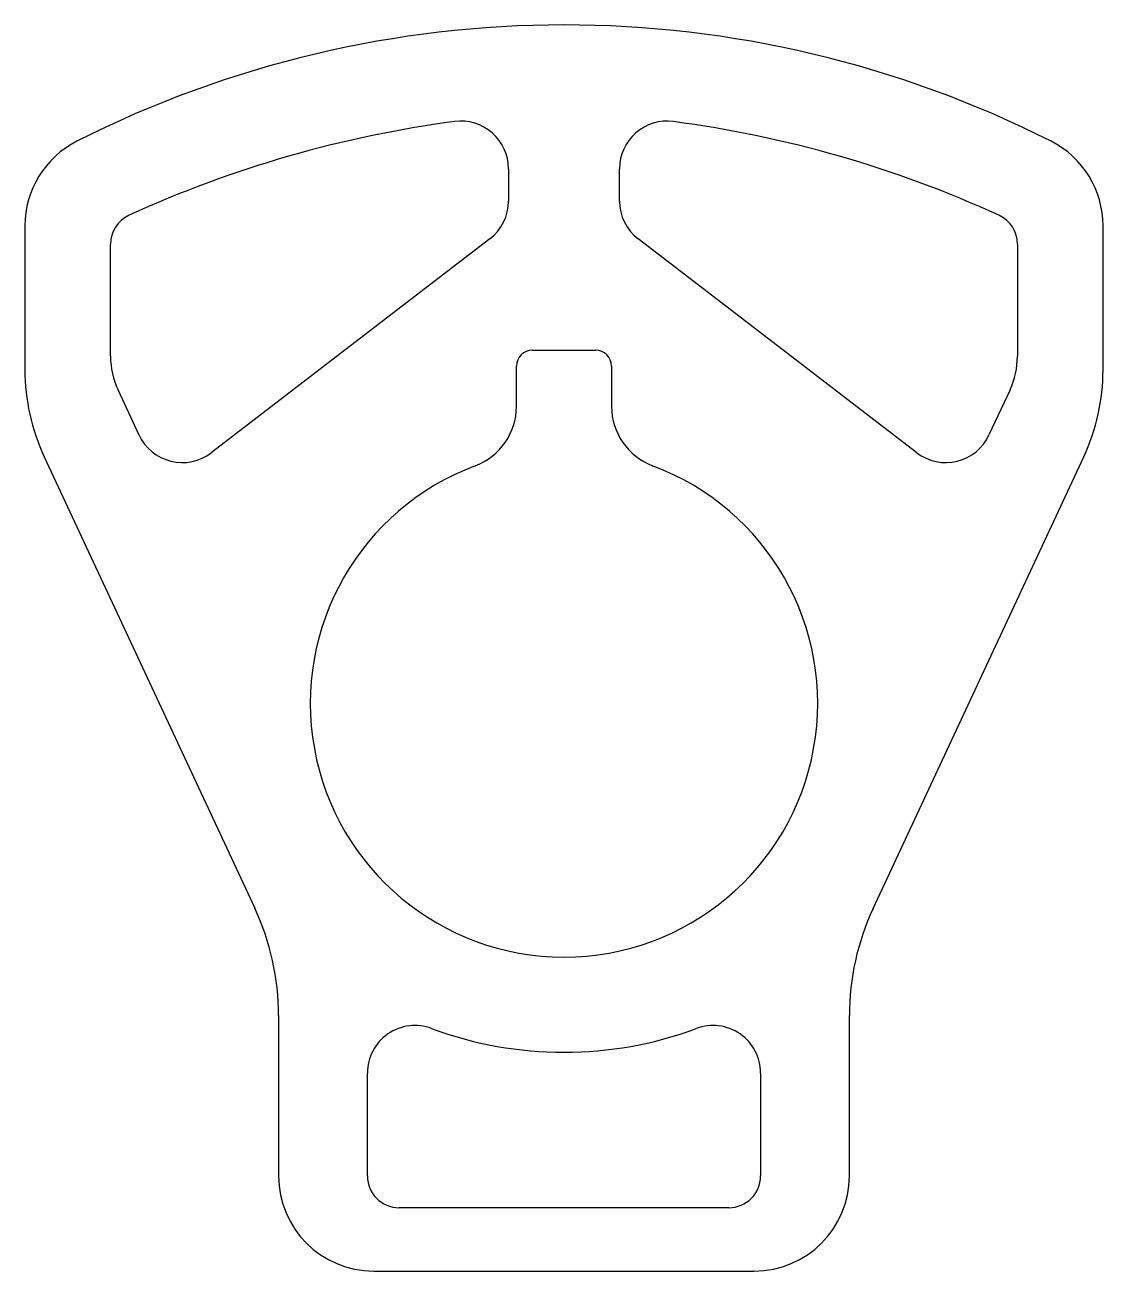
# Model space of a CAD drawing. Extents: x 1.7 to 35.7, y 1.2 to 40.5.
import ezdxf

# ---------------------------------------------------------------- set-up
doc = ezdxf.new("R2010")
doc.units = 0
doc.layers.get('0').update_dxf_attribs({"linetype": 'CONTINUOUS'})

msp = doc.modelspace()

# ---------------------------------------------------------------- linework, layer by layer
for p, q in [((16.924, 35.958), (16.924, 34.936)), ((20.424, 34.936), (20.424, 35.958)), ((1.674, 34.151), (1.674, 29.619)), ((35.674, 29.619), (35.674, 34.151)), ((4.374, 30.041), (4.374, 33.579)), ((16.34, 33.748), (7.55, 27.002)), ((29.802, 27), (21.011, 33.746)), ((32.974, 33.579), (32.974, 30.041)), ((17.674, 30.233), (19.674, 30.233)), ((17.174, 28.462), (17.174, 29.733)), ((20.174, 29.733), (20.174, 28.462)), ((5.274, 27.556), (4.611, 28.98)), ((32.742, 28.989), (32.076, 27.561)), ((5.274, 27.556), (5.274, 27.556)), ((2.283, 26.872), (8.921, 12.638)), ((28.424, 12.629), (35.065, 26.872)), ((28.424, 12.63), (28.424, 12.629)), ((9.674, 9.249), (9.674, 4.192)), ((27.674, 4.192), (27.674, 9.249)), ((12.474, 4.192), (12.474, 7.437)), ((24.874, 7.437), (24.874, 4.192)), ((23.874, 3.192), (13.474, 3.192)), ((12.674, 1.192), (18.674, 1.192)), ((18.674, 1.192), (24.674, 1.192))]:
    msp.add_line(p, q)
for centre, radius, start, end in [((18.674, 6.492), 34, 63.144, 116.856), ((19.942, 1.755), 36, 97.5249, 114.5955), ((15.424, 35.958), 1.5, 0, 97.5517), ((21.924, 35.958), 1.5, 82.3775, 180), ((17.407, 1.755), 36, 65.4098, 82.4721), ((4.674, 34.151), 3, 116.9468, 180), ((32.674, 34.151), 3, 0, 63.0532), ((15.424, 34.936), 1.5, 307.6418, 360), ((21.924, 34.936), 1.5, 180, 232.5), ((5.374, 33.579), 1, 114.5955, 180.0001), ((31.974, 33.579), 1, 0, 65.5957), ((6.874, 30.041), 2.5, 180, 205.1183), ((17.674, 29.733), 0.5, 90, 180), ((19.674, 29.733), 0.5, 0, 90), ((30.474, 30.041), 2.5, 335.1078, 360), ((8.174, 29.619), 6.5, 180, 205), ((29.174, 29.619), 6.5, 334.9999, 360), ((15.174, 28.462), 2, 290.5982, 0), ((22.174, 28.462), 2, 180, 249.4018), ((6.634, 28.19), 1.5, 204.9998, 307.629), ((30.715, 28.19), 1.5, 232.5, 335.1733), ((18.674, 19.094), 8, 110.4596, 69.5404), ((1.674, 9.249), 8, 0, 25.0653), ((35.674, 9.249), 8, 154.9999, 180), ((13.974, 7.437), 1.5, 69.4475, 180), ((18.674, 20.092), 12, 249.6482, 290.3518), ((23.374, 7.437), 1.5, 0, 110.5525), ((12.674, 4.192), 3, 180, 270), ((13.474, 4.192), 1, 180, 270), ((23.874, 4.192), 1, 270, 0), ((24.674, 4.192), 3, 270, 0)]:
    msp.add_arc(centre, radius, start, end)

doc.saveas('drawing.dxf')
